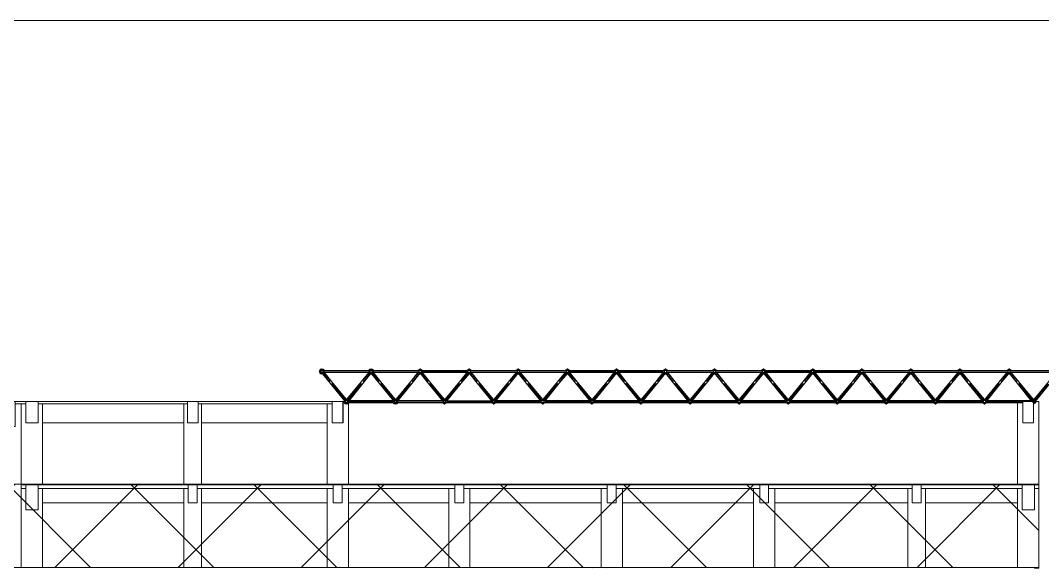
# Model space of a CAD drawing. Header units: metres. Extents: x -22 to 564, y 0 to 143.
# Drawn here: x 358.282 to 361.803, y 45.094 to 46.979 of the extents above; entities that cross this region are included whole.
import ezdxf

# ---------------------------------------------------------------- set-up
doc = ezdxf.new("R2010")
doc.units = ezdxf.units.M
doc.layers.add('XREF PIE 1.100$0$G-ANNO-TTLB', color=7, linetype='Continuous', lineweight=9)
doc.layers.add('XREF PIE 1.100$0$G-IMPT', color=7, linetype='Continuous', lineweight=9)

# ---------------------------------------------------------------- blocks, each defined once
blk = doc.blocks.new('*U35')
at = {"layer": 'XREF PIE 1.100$0$G-IMPT', "lineweight": 20}
h = blk.add_hatch(dxfattribs=at)
h.set_pattern_fill('FP_1', color=256, style=0, pattern_type=2)
h.set_pattern_definition([(45, (-0.4268, -0.31), (-0.00212132, 0.00212132), []), (135, (-0.4268, -0.31), (-0.00212132, -0.00212132), [])])
h.paths.add_polyline_path([(-0.017922, 0.021153), (-0.101413, 0.021153), (-0.101413, 0.024023), (-0.017922, 0.024023)])
at = {"layer": 'XREF PIE 1.100$0$G-ANNO-TTLB'}
for p, q in [((-0.017922, 0.024023), (-0.101413, 0.024023)), ((-0.101413, 0.024023), (-0.017922, 0.024023)), ((-0.017922, 0.021153), (-0.017922, 0.024023)), ((-0.017922, 0.021153), (-0.101413, 0.021153)), ((-0.101413, 0.021153), (-0.017922, 0.021153))]:
    blk.add_line(p, q, dxfattribs=at)
blk = doc.blocks.new('XREF PIE 1.100$0$ZUM-TB-XX-PP_PIE DE PLANO - CDL_EC_ALZADO_dwg-1452924-PLANTA BAJA GENERAL')
at = {"layer": 'XREF PIE 1.100$0$G-IMPT'}
for p, q in [((0.059592, 0.017609), (0.059586, 0.017609)), ((0.059677, 0.017768), (0.059671, 0.017768)), ((0.061247, 0.017708), (0.059707, 0.017708)), ((0.062953, 0.017708), (0.061397, 0.017708)), ((0.061403, 0.01765), (0.062932, 0.01765)), ((0.064643, 0.017708), (0.063073, 0.017708)), ((0.063094, 0.01765), (0.064621, 0.01765)), ((0.066334, 0.017708), (0.064763, 0.017708)), ((0.064784, 0.01765), (0.066313, 0.01765)), ((0.068024, 0.017708), (0.066454, 0.017708)), ((0.066475, 0.01765), (0.068004, 0.01765)), ((0.069715, 0.017708), (0.068145, 0.017708)), ((0.068166, 0.01765), (0.069694, 0.01765)), ((0.071406, 0.017708), (0.069835, 0.017708)), ((0.069856, 0.01765), (0.071377, 0.01765)), ((0.073096, 0.017708), (0.071526, 0.017708)), ((0.07155, 0.01765), (0.073075, 0.01765)), ((0.074787, 0.017708), (0.073216, 0.017708)), ((0.073237, 0.01765), (0.074766, 0.01765)), ((0.076477, 0.017708), (0.074907, 0.017708)), ((0.074928, 0.01765), (0.076457, 0.01765)), ((0.078168, 0.017708), (0.076598, 0.017708)), ((0.076618, 0.01765), (0.078147, 0.01765)), ((0.079864, 0.017708), (0.078288, 0.017708)), ((0.078309, 0.01765), (0.079838, 0.01765)), ((0.081549, 0.017708), (0.079979, 0.017708)), ((0.08, 0.01765), (0.081528, 0.01765)), ((0.08324, 0.017708), (0.081669, 0.017708)), ((0.08169, 0.01765), (0.083219, 0.01765)), ((0.08493, 0.017708), (0.08336, 0.017708)), ((0.083381, 0.01765), (0.084909, 0.01765)), ((0.062652, 0.017276), (0.062186, 0.016704)), ((0.066033, 0.017276), (0.065564, 0.016699)), ((0.074486, 0.017276), (0.074017, 0.016699)), ((0.076177, 0.017276), (0.075707, 0.016699)), ((0.079558, 0.017276), (0.079088, 0.016699)), ((0.080749, 0.016699), (0.08028, 0.017276)), ((0.084629, 0.017276), (0.08416, 0.016699)), ((0.062215, 0.016679), (0.062678, 0.017247)), ((0.060437, 0.016571), (0.060431, 0.016571)), ((0.060552, 0.016631), (0.062093, 0.016631)), ((0.062128, 0.016571), (0.062122, 0.016571)), ((0.062242, 0.016631), (0.063798, 0.016631)), ((0.062248, 0.016689), (0.063777, 0.016689)), ((0.063918, 0.016631), (0.065487, 0.016631)), ((0.065609, 0.016631), (0.067179, 0.016631)), ((0.065628, 0.016612), (0.06716, 0.016612)), ((0.06563, 0.016689), (0.067158, 0.016689)), ((0.067252, 0.016727), (0.067239, 0.016712)), ((0.067299, 0.016631), (0.06887, 0.016631)), ((0.06732, 0.016689), (0.068849, 0.016689)), ((0.06899, 0.016631), (0.07056, 0.016631)), ((0.069011, 0.016689), (0.07054, 0.016689)), ((0.070684, 0.016631), (0.072243, 0.016631)), ((0.070701, 0.016689), (0.07223, 0.016689)), ((0.072371, 0.016631), (0.073942, 0.016631)), ((0.072392, 0.016689), (0.073921, 0.016689)), ((0.074062, 0.016631), (0.075632, 0.016631)), ((0.074081, 0.016612), (0.075613, 0.016612)), ((0.074083, 0.016689), (0.075611, 0.016689)), ((0.075752, 0.016631), (0.077323, 0.016631)), ((0.075772, 0.016612), (0.077303, 0.016612)), ((0.075773, 0.016689), (0.077302, 0.016689)), ((0.077439, 0.016631), (0.079013, 0.016631)), ((0.077464, 0.016689), (0.078992, 0.016689)), ((0.079133, 0.016631), (0.080704, 0.016631)), ((0.079154, 0.016689), (0.080683, 0.016689)), ((0.080824, 0.016631), (0.082394, 0.016631)), ((0.080845, 0.016689), (0.082374, 0.016689)), ((0.082515, 0.016631), (0.083779, 0.016631)), ((0.082534, 0.016612), (0.083779, 0.016612)), ((0.082535, 0.016689), (0.084064, 0.016689)), ((0.050007, 0.015918), (0.054874, 0.015918)), ((0.055484, 0.015918), (0.059808, 0.015918)), ((0.050007, 0.01317), (0.054874, 0.01317)), ((0.055484, 0.01317), (0.059808, 0.01317)), ((0.06054, 0.01317), (0.063996, 0.01317)), ((0.064728, 0.01317), (0.069247, 0.01317)), ((0.069979, 0.01317), (0.074498, 0.01317)), ((0.075231, 0.01317), (0.07981, 0.01317)), ((0.080421, 0.01317), (0.083596, 0.01317))]:
    blk.add_line(p, q, dxfattribs=at)
at = {"layer": 'XREF PIE 1.100$0$G-IMPT', "flags": 128}
for points in [[(0.059632, 0.017722), (0.059632, 0.017735), (0.059592, 0.017735), (0.059609, 0.017768), (0.059592, 0.017768), (0.059632, 0.01778), (0.059592, 0.017768), (0.059632, 0.01778), (0.059655, 0.017768), (0.059632, 0.01778), (0.059632, 0.017768), (0.059632, 0.01778), (0.059609, 0.017768), (0.059632, 0.01778), (0.059592, 0.017768), (0.059632, 0.01778), (0.059586, 0.017768), (0.059592, 0.017768), (0.059586, 0.017768), (0.059552, 0.017735), (0.05954, 0.017689), (0.059552, 0.017689), (0.059563, 0.017643), (0.059592, 0.017643), (0.059609, 0.017609), (0.059632, 0.017609), (0.059632, 0.017597), (0.059632, 0.017609), (0.059652, 0.017603), (0.059632, 0.017597), (0.059652, 0.017603), (0.059632, 0.017597), (0.059649, 0.017606), (0.059632, 0.017597), (0.059652, 0.017603), (0.059632, 0.017597), (0.059632, 0.017597), (0.059592, 0.017609), (0.059632, 0.017597), (0.059592, 0.017609), (0.059592, 0.017609), (0.059586, 0.017609), (0.059586, 0.017609), (0.059552, 0.017643)], [(0.05954, 0.017689), (0.059552, 0.017643), (0.059563, 0.017643), (0.059592, 0.017609), (0.059609, 0.017609), (0.059632, 0.017597), (0.059609, 0.017609), (0.059632, 0.017597), (0.059609, 0.017609), (0.059632, 0.017597), (0.059609, 0.017609)], [(0.060404, 0.016679), (0.059908, 0.017288), (0.059649, 0.017606), (0.059632, 0.017597), (0.059646, 0.017609), (0.059632, 0.017609), (0.059632, 0.017643), (0.059592, 0.017643), (0.059586, 0.017689), (0.059552, 0.017689), (0.059563, 0.017735), (0.059552, 0.017735), (0.059586, 0.017768), (0.059592, 0.017768), (0.059563, 0.017735), (0.059592, 0.017735), (0.059586, 0.017689)], [(0.059649, 0.017606), (0.059632, 0.017597), (0.059652, 0.017603), (0.059632, 0.017597), (0.059652, 0.017603), (0.059632, 0.017597), (0.059592, 0.017609), (0.059632, 0.017597), (0.059592, 0.017609), (0.059586, 0.017609), (0.059552, 0.017643), (0.059586, 0.017609), (0.059592, 0.017609), (0.059632, 0.017597), (0.059592, 0.017609), (0.059632, 0.017597), (0.059632, 0.017597), (0.059632, 0.017609)], [(0.059632, 0.01778), (0.059677, 0.017768), (0.059671, 0.017768), (0.059632, 0.01778), (0.059671, 0.017768), (0.059677, 0.017768), (0.059632, 0.01778), (0.059671, 0.017768), (0.059677, 0.017768), (0.059632, 0.01778), (0.059655, 0.017768), (0.059671, 0.017768), (0.059671, 0.017768), (0.059632, 0.01778), (0.059671, 0.017768), (0.059677, 0.017768), (0.059632, 0.01778), (0.059655, 0.017768), (0.059632, 0.01778), (0.059632, 0.017768), (0.059632, 0.01778), (0.059609, 0.017768), (0.059632, 0.01778), (0.059592, 0.017768), (0.059632, 0.01778), (0.059586, 0.017768), (0.059592, 0.017768), (0.059586, 0.017768)], [(0.060961, 0.017276), (0.060504, 0.016697), (0.060477, 0.016697), (0.060477, 0.01673), (0.060456, 0.016731), (0.060477, 0.016742), (0.060477, 0.01673), (0.060491, 0.01673), (0.060477, 0.016742), (0.060497, 0.016736), (0.060477, 0.016742), (0.060494, 0.016733), (0.060477, 0.016742), (0.060477, 0.01673), (0.060477, 0.016742), (0.060456, 0.016731), (0.060477, 0.016742), (0.060464, 0.016738), (0.060477, 0.016742), (0.060464, 0.016739), (0.059968, 0.017337), (0.059704, 0.017661), (0.059711, 0.017689), (0.059677, 0.017689), (0.059671, 0.017735), (0.059632, 0.017735), (0.059632, 0.017768), (0.059609, 0.017768), (0.059632, 0.01778), (0.059632, 0.017768), (0.059609, 0.017768)], [(0.059655, 0.017768), (0.059632, 0.01778), (0.059632, 0.017768), (0.059655, 0.017768), (0.059671, 0.017735), (0.0597, 0.017735), (0.059711, 0.017689)], [(0.059632, 0.017655), (0.059632, 0.017643), (0.059659, 0.017643), (0.059883, 0.017349)], [(0.059711, 0.017735), (0.0597, 0.017735), (0.059677, 0.017768), (0.059713, 0.017727), (0.061241, 0.017727), (0.061276, 0.017768), (0.061283, 0.017768), (0.061276, 0.017768), (0.061322, 0.01778), (0.061283, 0.017768), (0.061322, 0.01778), (0.061299, 0.017768), (0.061322, 0.01778), (0.061322, 0.017768), (0.061322, 0.01778), (0.061345, 0.017768), (0.061322, 0.01778), (0.061368, 0.017768), (0.061362, 0.017768), (0.061322, 0.01778), (0.061362, 0.017768), (0.061368, 0.017768), (0.061322, 0.01778), (0.061345, 0.017768), (0.061322, 0.01778), (0.061322, 0.017768), (0.061322, 0.01778), (0.061299, 0.017768), (0.061322, 0.01778), (0.061283, 0.017768), (0.061322, 0.01778), (0.061276, 0.017768), (0.061283, 0.017768), (0.061276, 0.017768)], [(0.059913, 0.017374), (0.059883, 0.017349), (0.059908, 0.017288), (0.059963, 0.017252), (0.059993, 0.017276), (0.059968, 0.017337), (0.059913, 0.017374), (0.059679, 0.017661), (0.059677, 0.017689)], [(0.061243, 0.017689), (0.061249, 0.017661), (0.059707, 0.017669)], [(0.059713, 0.01765), (0.061241, 0.01765), (0.060986, 0.017337), (0.060493, 0.016731), (0.060477, 0.016742), (0.060497, 0.016736), (0.060477, 0.016742), (0.060494, 0.016733), (0.060477, 0.016742), (0.060477, 0.01673), (0.060477, 0.016742), (0.060456, 0.016731), (0.060477, 0.016742), (0.060464, 0.016738), (0.060477, 0.016742), (0.060464, 0.016739), (0.060497, 0.016737), (0.060477, 0.016742), (0.060497, 0.016736), (0.060477, 0.016742), (0.060494, 0.016733)], [(0.062093, 0.01667), (0.060552, 0.01667), (0.061046, 0.017288), (0.061306, 0.017608)], [(0.061071, 0.017349), (0.061041, 0.017374), (0.060986, 0.017337), (0.060961, 0.017276), (0.060991, 0.017252), (0.061046, 0.017288), (0.061071, 0.017349), (0.061304, 0.017635), (0.061322, 0.017655), (0.061322, 0.017643), (0.061349, 0.017643), (0.061574, 0.017349)], [(0.061041, 0.017374), (0.06128, 0.017663), (0.061276, 0.017689), (0.061243, 0.017689), (0.061254, 0.017735), (0.061243, 0.017735), (0.061276, 0.017768), (0.061283, 0.017768), (0.061254, 0.017735), (0.061283, 0.017735), (0.061276, 0.017689)], [(0.061322, 0.01778), (0.061368, 0.017768), (0.061322, 0.01778), (0.061283, 0.017768), (0.061322, 0.01778), (0.061283, 0.017768), (0.061299, 0.017768), (0.061283, 0.017735), (0.061322, 0.017735), (0.061322, 0.017722)], [(0.061299, 0.017768), (0.061322, 0.017768), (0.061322, 0.01778), (0.061299, 0.017768), (0.061322, 0.017768), (0.061322, 0.017735), (0.061362, 0.017735), (0.061368, 0.017689), (0.061402, 0.017689), (0.061395, 0.017661), (0.061658, 0.017337), (0.062152, 0.016731), (0.062168, 0.016742), (0.062148, 0.016736), (0.062168, 0.016742), (0.06215, 0.016733), (0.062168, 0.016742), (0.062168, 0.01673), (0.062168, 0.016742), (0.062185, 0.016733), (0.062168, 0.016742), (0.062187, 0.016736), (0.062168, 0.016742), (0.062188, 0.016737), (0.062168, 0.016742), (0.062187, 0.016736), (0.062168, 0.016742), (0.062185, 0.016733), (0.062168, 0.016742), (0.062168, 0.01673), (0.062181, 0.01673), (0.062168, 0.016742), (0.062187, 0.016736), (0.062168, 0.016742), (0.062185, 0.016733), (0.062168, 0.016742), (0.062168, 0.01673), (0.062168, 0.016742), (0.06215, 0.016733), (0.062168, 0.016742), (0.062148, 0.016736), (0.062168, 0.016742), (0.062147, 0.016737)], [(0.06134, 0.017606), (0.061322, 0.017597), (0.061342, 0.017603), (0.061322, 0.017597), (0.061343, 0.017603), (0.061322, 0.017597), (0.061302, 0.017603), (0.061322, 0.017597), (0.061305, 0.017606), (0.061322, 0.017609), (0.061322, 0.017597), (0.061322, 0.017609), (0.061322, 0.017597), (0.061322, 0.017609), (0.061305, 0.017606), (0.061322, 0.017597), (0.061305, 0.017606), (0.061322, 0.017597), (0.061302, 0.017603), (0.061322, 0.017609), (0.061322, 0.017597), (0.061322, 0.017609)], [(0.06219, 0.016571), (0.062168, 0.016559), (0.06219, 0.016571), (0.062168, 0.016559), (0.06219, 0.016571), (0.062168, 0.016559), (0.06219, 0.016571), (0.062168, 0.016571), (0.062168, 0.016605), (0.062128, 0.016605), (0.062122, 0.016651), (0.062088, 0.016651), (0.062095, 0.016679), (0.061599, 0.017288), (0.06134, 0.017606), (0.061322, 0.017597), (0.061342, 0.017603), (0.061322, 0.017597), (0.061343, 0.017603), (0.061322, 0.017597), (0.061307, 0.017602), (0.061322, 0.017597), (0.061305, 0.017606), (0.061322, 0.017597), (0.061308, 0.017609), (0.061322, 0.017597), (0.06134, 0.017606), (0.061322, 0.017609), (0.061342, 0.017603), (0.061322, 0.017597), (0.061343, 0.017603), (0.061322, 0.017597), (0.061322, 0.017643)], [(0.061345, 0.017768), (0.061322, 0.01778), (0.061322, 0.017768), (0.061345, 0.017768), (0.061362, 0.017735), (0.061391, 0.017735), (0.061402, 0.017689)], [(0.061368, 0.017768), (0.061362, 0.017768), (0.061402, 0.017735), (0.061391, 0.017735), (0.061362, 0.017768), (0.061368, 0.017768), (0.061322, 0.01778), (0.061362, 0.017768), (0.061368, 0.017768), (0.061322, 0.01778), (0.061345, 0.017768), (0.061362, 0.017768), (0.061402, 0.017735), (0.062934, 0.017727)], [(0.061604, 0.017374), (0.061574, 0.017349), (0.061599, 0.017288), (0.061653, 0.017252), (0.061683, 0.017276), (0.061658, 0.017337), (0.061604, 0.017374), (0.06137, 0.017661), (0.061368, 0.017689)], [(0.061397, 0.017669), (0.062949, 0.017669), (0.062677, 0.017337), (0.062183, 0.016731)], [(0.062247, 0.016651), (0.06224, 0.016679), (0.063795, 0.016668), (0.063289, 0.017288), (0.063013, 0.017628), (0.062736, 0.017288), (0.06224, 0.016679)], [(0.062761, 0.017349), (0.062731, 0.017374), (0.062677, 0.017337), (0.062652, 0.017276), (0.062682, 0.017252), (0.062736, 0.017288), (0.062761, 0.017349), (0.062998, 0.01764), (0.063028, 0.01764), (0.063264, 0.017349)], [(0.062731, 0.017374), (0.062973, 0.017668), (0.062973, 0.017735), (0.062934, 0.017735), (0.063013, 0.01778), (0.062973, 0.017735), (0.063052, 0.017735), (0.063052, 0.017668), (0.063294, 0.017374), (0.063349, 0.017337), (0.063374, 0.017276), (0.063344, 0.017252), (0.063289, 0.017288), (0.063264, 0.017349), (0.063294, 0.017374)], [(0.063092, 0.017735), (0.063052, 0.017735), (0.063013, 0.01778), (0.063092, 0.017727), (0.064621, 0.017727)], [(0.063871, 0.016727), (0.063858, 0.016712), (0.063842, 0.016731), (0.063349, 0.017337), (0.063076, 0.017672), (0.06464, 0.017672), (0.064367, 0.017337), (0.063875, 0.016733), (0.063858, 0.016742), (0.063868, 0.016731), (0.063848, 0.016731), (0.063841, 0.016733)], [(0.063928, 0.01667), (0.065487, 0.016665), (0.06498, 0.017288), (0.064713, 0.017616), (0.064427, 0.017288), (0.063928, 0.016676), (0.065468, 0.016689)], [(0.064452, 0.017349), (0.064422, 0.017374), (0.064367, 0.017337), (0.064342, 0.017276), (0.064372, 0.017252), (0.064427, 0.017288), (0.064452, 0.017349), (0.064689, 0.01764), (0.064717, 0.017643), (0.064955, 0.017349)], [(0.064985, 0.017374), (0.064955, 0.017349), (0.06498, 0.017288), (0.065035, 0.017252), (0.065064, 0.017276), (0.065039, 0.017337), (0.064985, 0.017374), (0.064748, 0.017664), (0.064743, 0.017735), (0.064664, 0.017735), (0.064703, 0.01778), (0.064624, 0.017735), (0.064664, 0.017735), (0.064664, 0.017668), (0.064422, 0.017374)], [(0.064783, 0.017735), (0.064743, 0.017735), (0.064703, 0.01778), (0.064783, 0.017727), (0.066315, 0.017727)], [(0.065612, 0.016668), (0.066118, 0.017288), (0.066394, 0.017628), (0.06667, 0.017288), (0.067176, 0.016668), (0.065615, 0.016668)], [(0.066142, 0.017349), (0.066113, 0.017374), (0.066058, 0.017337), (0.066033, 0.017276), (0.066063, 0.017252), (0.066118, 0.017288), (0.066142, 0.017349), (0.066379, 0.01764), (0.066409, 0.01764), (0.066646, 0.017349)], [(0.066113, 0.017374), (0.066354, 0.017668), (0.066354, 0.017735), (0.066315, 0.017735), (0.066394, 0.01778), (0.066354, 0.017735), (0.066434, 0.017735), (0.066434, 0.017668), (0.066675, 0.017374), (0.06673, 0.017337), (0.066755, 0.017276), (0.066725, 0.017252), (0.06667, 0.017288), (0.066646, 0.017349), (0.066675, 0.017374)], [(0.066473, 0.017735), (0.066434, 0.017735), (0.066394, 0.01778), (0.066473, 0.017727), (0.068005, 0.017727)], [(0.067222, 0.016733), (0.06723, 0.016731), (0.067249, 0.016731), (0.067239, 0.016742), (0.067256, 0.016733), (0.067748, 0.017337), (0.068018, 0.017669), (0.066458, 0.017669), (0.06673, 0.017337), (0.067223, 0.016731), (0.067239, 0.016712)], [(0.068863, 0.01667), (0.067306, 0.01667), (0.067808, 0.017288), (0.068094, 0.017616), (0.068361, 0.017288), (0.068866, 0.016668)], [(0.067833, 0.017349), (0.067803, 0.017374), (0.067748, 0.017337), (0.067724, 0.017276), (0.067753, 0.017252), (0.067808, 0.017288), (0.067833, 0.017349), (0.06807, 0.01764), (0.068098, 0.017643), (0.068336, 0.017349)], [(0.067803, 0.017374), (0.068045, 0.017668), (0.068045, 0.017735), (0.068005, 0.017735), (0.068085, 0.01778), (0.068045, 0.017735), (0.068124, 0.017735), (0.068124, 0.017668), (0.068366, 0.017374), (0.068421, 0.017337), (0.068445, 0.017276), (0.068416, 0.017252), (0.068361, 0.017288), (0.068336, 0.017349), (0.068366, 0.017374)], [(0.068086, 0.017598), (0.068102, 0.017607), (0.068085, 0.017597), (0.068072, 0.017612), (0.068085, 0.017597)], [(0.068164, 0.017735), (0.068086, 0.01778), (0.068124, 0.017735), (0.068164, 0.017735), (0.069696, 0.017727)], [(0.068997, 0.01667), (0.070557, 0.01667), (0.070052, 0.017288), (0.069775, 0.017628), (0.069499, 0.017288), (0.068993, 0.016668)], [(0.069524, 0.017349), (0.069494, 0.017374), (0.069439, 0.017337), (0.069414, 0.017276), (0.069444, 0.017252), (0.069499, 0.017288), (0.069524, 0.017349), (0.06976, 0.01764), (0.069789, 0.017643), (0.070027, 0.017349)], [(0.070057, 0.017374), (0.070027, 0.017349), (0.070052, 0.017288), (0.070106, 0.017252), (0.070136, 0.017276), (0.070111, 0.017337), (0.070057, 0.017374), (0.069818, 0.017667), (0.069815, 0.017735), (0.069735, 0.017735), (0.069775, 0.01778), (0.069696, 0.017735), (0.069735, 0.017735), (0.069735, 0.017668), (0.069494, 0.017374)], [(0.071386, 0.017727), (0.069854, 0.017735), (0.069775, 0.01778), (0.069815, 0.017735), (0.069854, 0.017735)], [(0.071214, 0.017349), (0.071184, 0.017374), (0.07113, 0.017337), (0.071105, 0.017276), (0.071135, 0.017252), (0.071189, 0.017288), (0.071214, 0.017349), (0.071451, 0.01764), (0.071479, 0.017643), (0.071717, 0.017349)], [(0.071184, 0.017374), (0.071426, 0.017668), (0.071426, 0.017735), (0.071386, 0.017735), (0.071466, 0.01778), (0.071426, 0.017735), (0.071505, 0.017735), (0.071505, 0.017668)], [(0.073077, 0.017727), (0.071545, 0.017735), (0.071466, 0.01778), (0.071505, 0.017735), (0.071545, 0.017735)], [(0.071747, 0.017374), (0.071717, 0.017349), (0.071742, 0.017288), (0.071797, 0.017252), (0.071827, 0.017276), (0.071802, 0.017337), (0.071747, 0.017374), (0.07151, 0.017664)], [(0.073938, 0.016668), (0.073433, 0.017288), (0.073156, 0.017628), (0.07288, 0.017288), (0.072375, 0.016668), (0.073935, 0.016668)], [(0.072905, 0.017349), (0.072875, 0.017374), (0.07282, 0.017337), (0.072795, 0.017276), (0.072825, 0.017252), (0.07288, 0.017288), (0.072905, 0.017349), (0.073141, 0.01764), (0.07317, 0.017643), (0.073408, 0.017349)], [(0.072875, 0.017374), (0.073117, 0.017668), (0.073117, 0.017735), (0.073077, 0.017735), (0.073156, 0.01778), (0.073117, 0.017735), (0.073196, 0.017735), (0.073196, 0.017668)], [(0.073236, 0.017735), (0.073196, 0.017735), (0.073156, 0.01778), (0.073236, 0.017727), (0.074768, 0.017727)], [(0.073438, 0.017374), (0.073408, 0.017349), (0.073433, 0.017288), (0.073487, 0.017252), (0.073517, 0.017276), (0.073492, 0.017337), (0.073438, 0.017374), (0.073201, 0.017664)], [(0.074857, 0.017616), (0.075123, 0.017288), (0.075629, 0.016668), (0.074068, 0.016668), (0.07457, 0.017288), (0.074841, 0.017621)], [(0.074595, 0.017349), (0.074566, 0.017374), (0.074511, 0.017337), (0.074486, 0.017276), (0.074516, 0.017252), (0.07457, 0.017288), (0.074595, 0.017349), (0.074832, 0.01764), (0.074861, 0.017643), (0.075098, 0.017349)], [(0.075128, 0.017374), (0.075098, 0.017349), (0.075123, 0.017288), (0.075178, 0.017252), (0.075208, 0.017276), (0.075183, 0.017337), (0.075128, 0.017374), (0.074892, 0.017664), (0.074887, 0.017735), (0.074807, 0.017735), (0.074847, 0.01778), (0.074768, 0.017735), (0.074807, 0.017735), (0.074807, 0.017668), (0.074566, 0.017374)], [(0.074847, 0.017597), (0.074864, 0.017607), (0.074847, 0.017597), (0.07483, 0.017607)], [(0.074926, 0.017735), (0.074847, 0.01778), (0.074887, 0.017735), (0.074926, 0.017735), (0.076458, 0.017727)], [(0.075756, 0.016668), (0.076261, 0.017288), (0.076537, 0.017628), (0.076814, 0.017288), (0.077319, 0.016668), (0.075759, 0.016668)], [(0.076286, 0.017349), (0.076256, 0.017374), (0.076201, 0.017337), (0.076177, 0.017276), (0.076206, 0.017252), (0.076261, 0.017288), (0.076286, 0.017349), (0.076523, 0.01764), (0.076551, 0.017643), (0.076789, 0.017349)], [(0.076256, 0.017374), (0.076498, 0.017668), (0.076498, 0.017735), (0.076458, 0.017735), (0.076537, 0.01778), (0.076498, 0.017735), (0.076577, 0.017735), (0.076577, 0.017668), (0.076819, 0.017374), (0.076874, 0.017337), (0.076898, 0.017276), (0.076869, 0.017252), (0.076814, 0.017288), (0.076789, 0.017349), (0.076819, 0.017374)], [(0.076617, 0.017735), (0.076577, 0.017735), (0.076537, 0.01778), (0.076617, 0.017727), (0.078149, 0.017727)], [(0.077449, 0.01667), (0.07901, 0.01667), (0.078504, 0.017288), (0.078228, 0.017628), (0.077952, 0.017288), (0.077439, 0.016659)], [(0.077977, 0.017349), (0.077947, 0.017374), (0.077892, 0.017337), (0.077867, 0.017276), (0.077897, 0.017252), (0.077952, 0.017288), (0.077977, 0.017349), (0.078213, 0.01764), (0.078242, 0.017643), (0.07848, 0.017349)], [(0.077947, 0.017374), (0.078188, 0.017668), (0.078188, 0.017735), (0.078149, 0.017735), (0.078228, 0.01778), (0.078188, 0.017735), (0.078268, 0.017735), (0.078268, 0.017668)], [(0.079839, 0.017727), (0.078307, 0.017735), (0.078228, 0.01778), (0.078268, 0.017735), (0.078307, 0.017735)], [(0.078509, 0.017374), (0.07848, 0.017349), (0.078504, 0.017288), (0.078559, 0.017252), (0.078589, 0.017276), (0.078564, 0.017337), (0.078509, 0.017374), (0.078273, 0.017664)], [(0.079137, 0.016668), (0.079642, 0.017288), (0.079919, 0.017628), (0.080195, 0.017288), (0.080697, 0.01667), (0.07914, 0.01667)], [(0.079667, 0.017349), (0.079637, 0.017374), (0.079583, 0.017337), (0.079558, 0.017276), (0.079588, 0.017252), (0.079642, 0.017288), (0.079667, 0.017349), (0.079904, 0.01764), (0.079934, 0.01764), (0.08017, 0.017349)], [(0.079637, 0.017374), (0.079879, 0.017668), (0.079879, 0.017735), (0.079839, 0.017735), (0.079919, 0.01778), (0.079879, 0.017735), (0.079958, 0.017735), (0.079958, 0.017668), (0.0802, 0.017374), (0.080255, 0.017337), (0.08028, 0.017276), (0.08025, 0.017252), (0.080195, 0.017288), (0.08017, 0.017349), (0.0802, 0.017374)], [(0.079998, 0.017735), (0.079958, 0.017735), (0.079919, 0.01778), (0.079998, 0.017727), (0.08153, 0.017727)], [(0.080748, 0.016731), (0.080255, 0.017337), (0.079985, 0.017669), (0.081543, 0.017669), (0.081273, 0.017337), (0.08078, 0.016731), (0.080764, 0.016712), (0.080747, 0.016733), (0.080754, 0.016731), (0.080774, 0.016731), (0.080764, 0.016742), (0.080781, 0.016733)], [(0.081609, 0.017628), (0.081886, 0.017288), (0.082391, 0.016668), (0.080831, 0.016668), (0.081333, 0.017288), (0.081596, 0.017612)], [(0.081358, 0.017349), (0.081328, 0.017374), (0.081273, 0.017337), (0.081248, 0.017276), (0.081278, 0.017252), (0.081333, 0.017288), (0.081358, 0.017349), (0.081596, 0.017643), (0.081624, 0.01764), (0.081861, 0.017349)], [(0.081328, 0.017374), (0.08157, 0.017668), (0.08157, 0.017735), (0.08153, 0.017735), (0.081609, 0.01778), (0.08157, 0.017735), (0.081649, 0.017735), (0.081649, 0.017668), (0.081891, 0.017374), (0.081945, 0.017337), (0.08197, 0.017276), (0.08194, 0.017252), (0.081886, 0.017288), (0.081861, 0.017349), (0.081891, 0.017374)], [(0.081689, 0.017735), (0.081649, 0.017735), (0.081609, 0.01778), (0.081689, 0.017727), (0.08322, 0.017727)], [(0.082518, 0.016668), (0.083023, 0.017288), (0.0833, 0.017628), (0.083576, 0.017288), (0.084078, 0.01667), (0.082521, 0.01667)], [(0.083048, 0.017349), (0.083018, 0.017374), (0.082964, 0.017337), (0.082939, 0.017276), (0.082969, 0.017252), (0.083023, 0.017288), (0.083048, 0.017349), (0.083285, 0.01764), (0.083314, 0.017643), (0.083551, 0.017349)], [(0.083018, 0.017374), (0.08326, 0.017668), (0.08326, 0.017735), (0.08322, 0.017735), (0.0833, 0.01778), (0.08326, 0.017735), (0.083339, 0.017735), (0.083339, 0.017668)], [(0.084911, 0.017727), (0.083379, 0.017735), (0.0833, 0.01778), (0.083339, 0.017735), (0.083379, 0.017735)], [(0.083581, 0.017374), (0.083551, 0.017349), (0.083576, 0.017288), (0.083631, 0.017252), (0.083661, 0.017276), (0.083636, 0.017337), (0.083581, 0.017374), (0.083345, 0.017664)], [(0.084985, 0.017621), (0.084714, 0.017289), (0.084206, 0.016665)], [(0.06045, 0.016697), (0.060477, 0.016697), (0.060477, 0.016684), (0.059993, 0.017276)], [(0.061683, 0.017276), (0.06214, 0.016697), (0.062168, 0.016697), (0.062168, 0.016684)], [(0.063374, 0.017276), (0.06384, 0.016697), (0.063877, 0.016697), (0.064342, 0.017276)], [(0.065568, 0.016684), (0.065587, 0.016651), (0.065568, 0.016617), (0.065529, 0.016617), (0.06551, 0.016651), (0.065529, 0.016684), (0.065567, 0.016697), (0.065534, 0.016699), (0.065064, 0.017276)], [(0.066755, 0.017276), (0.06722, 0.016684), (0.067201, 0.016651), (0.06722, 0.016617), (0.067259, 0.016617), (0.067278, 0.016651), (0.067259, 0.016684), (0.067219, 0.016697), (0.067258, 0.016697), (0.067724, 0.017276)], [(0.069414, 0.017276), (0.068942, 0.016697), (0.068911, 0.016684), (0.068891, 0.016651), (0.068911, 0.016617), (0.068949, 0.016617), (0.068968, 0.016651), (0.068952, 0.016697), (0.068915, 0.016699), (0.068445, 0.017276)], [(0.071105, 0.017276), (0.070639, 0.016697), (0.070606, 0.016699), (0.070136, 0.017276)], [(0.072795, 0.017276), (0.07233, 0.016697), (0.072296, 0.016699), (0.071827, 0.017276)], [(0.074021, 0.016684), (0.073982, 0.016684), (0.073963, 0.016651), (0.073982, 0.016617), (0.074021, 0.016617), (0.07404, 0.016651), (0.074021, 0.016684), (0.073975, 0.016697), (0.073517, 0.017276)], [(0.075711, 0.016684), (0.075731, 0.016651), (0.075711, 0.016617), (0.075673, 0.016617), (0.075654, 0.016651), (0.075673, 0.016684), (0.075707, 0.016697), (0.075677, 0.016699), (0.075208, 0.017276)], [(0.077867, 0.017276), (0.077401, 0.016697), (0.077368, 0.016699), (0.076898, 0.017276)], [(0.078589, 0.017276), (0.079055, 0.016697), (0.079092, 0.016697), (0.079054, 0.016684), (0.079035, 0.016651), (0.079054, 0.016617), (0.079093, 0.016617), (0.079112, 0.016651), (0.079093, 0.016684)], [(0.080745, 0.016684), (0.080725, 0.016651), (0.080745, 0.016617), (0.080783, 0.016617), (0.080802, 0.016651), (0.080783, 0.016684), (0.080745, 0.016697), (0.080779, 0.016699), (0.081248, 0.017276)], [(0.082939, 0.017276), (0.082462, 0.016691), (0.082435, 0.016684), (0.082416, 0.016651), (0.082435, 0.016617), (0.082474, 0.016617), (0.082493, 0.016651), (0.082462, 0.016697), (0.08244, 0.016699), (0.08197, 0.017276)], [(0.084164, 0.016684), (0.084184, 0.016651), (0.084164, 0.016617), (0.084126, 0.016617), (0.084107, 0.016651), (0.084126, 0.016684), (0.084164, 0.016697), (0.08413, 0.016699), (0.083661, 0.017276)], [(0.059966, 0.017247), (0.060436, 0.016684), (0.060431, 0.016651)], [(0.060523, 0.016651), (0.060517, 0.016605), (0.060546, 0.016605), (0.060523, 0.016571), (0.060477, 0.016559), (0.060517, 0.016571), (0.060523, 0.016571), (0.060517, 0.016571), (0.060556, 0.016605), (0.060546, 0.016605), (0.060556, 0.016651), (0.060523, 0.016651), (0.060524, 0.016679), (0.060987, 0.017247)], [(0.061657, 0.017247), (0.062126, 0.016684), (0.062122, 0.016651)], [(0.063348, 0.017247), (0.063818, 0.016679), (0.063818, 0.016605), (0.063898, 0.016605), (0.063858, 0.016559), (0.063779, 0.016605), (0.063818, 0.016605), (0.063858, 0.016559), (0.063937, 0.016605), (0.063898, 0.016605), (0.063898, 0.016679), (0.064369, 0.017247)], [(0.065038, 0.017247), (0.065504, 0.016675), (0.065509, 0.016605), (0.065588, 0.016605), (0.065549, 0.016559), (0.065628, 0.016605), (0.065588, 0.016605), (0.065593, 0.016675), (0.066059, 0.017247)], [(0.066729, 0.017247), (0.0672, 0.016679), (0.0672, 0.016605), (0.067279, 0.016605), (0.067239, 0.016559), (0.067319, 0.016605), (0.067279, 0.016605), (0.067279, 0.016679), (0.06775, 0.017247)], [(0.068419, 0.017247), (0.068885, 0.016675), (0.06889, 0.016605), (0.06897, 0.016605), (0.06893, 0.016559), (0.069009, 0.016605), (0.06897, 0.016605), (0.068975, 0.016675), (0.06944, 0.017247)], [(0.07011, 0.017247), (0.070576, 0.016675), (0.070581, 0.016605), (0.07066, 0.016605), (0.07062, 0.016559), (0.0707, 0.016605), (0.07066, 0.016605), (0.070665, 0.016675), (0.071131, 0.017247)], [(0.071801, 0.017247), (0.072266, 0.016675), (0.072271, 0.016605), (0.072351, 0.016605), (0.072311, 0.016559), (0.07239, 0.016605), (0.072351, 0.016605), (0.072356, 0.016675), (0.072822, 0.017247)], [(0.073491, 0.017247), (0.073962, 0.016679), (0.073962, 0.016605), (0.074041, 0.016605), (0.074002, 0.016559), (0.074081, 0.016605), (0.074041, 0.016605), (0.074046, 0.016675), (0.074512, 0.017247)], [(0.075182, 0.017247), (0.075647, 0.016675), (0.075653, 0.016605), (0.075732, 0.016605), (0.075692, 0.016559), (0.075653, 0.016605), (0.075613, 0.016605), (0.075692, 0.016559), (0.075772, 0.016605), (0.075732, 0.016605), (0.075737, 0.016675), (0.076203, 0.017247)], [(0.078994, 0.016605), (0.079073, 0.016559), (0.079034, 0.016605), (0.078998, 0.016612), (0.077462, 0.016612), (0.077383, 0.016559), (0.077303, 0.016605), (0.077343, 0.016605), (0.077383, 0.016559), (0.077422, 0.016605), (0.077343, 0.016605), (0.077338, 0.016675), (0.076872, 0.017247)], [(0.077893, 0.017247), (0.077422, 0.016679), (0.077422, 0.016605), (0.077462, 0.016605)], [(0.078563, 0.017247), (0.079034, 0.016679), (0.079034, 0.016605), (0.079113, 0.016605), (0.079073, 0.016559), (0.079153, 0.016605), (0.079113, 0.016605), (0.079113, 0.016679), (0.079584, 0.017247)], [(0.080253, 0.017247), (0.080724, 0.016679), (0.080724, 0.016605), (0.080804, 0.016605), (0.080764, 0.016559), (0.080843, 0.016612), (0.082375, 0.016612), (0.082415, 0.016605), (0.082455, 0.016559), (0.082375, 0.016605)], [(0.080843, 0.016605), (0.080804, 0.016605), (0.080809, 0.016675), (0.081274, 0.017247)], [(0.081943, 0.017249), (0.08241, 0.016675), (0.082415, 0.016605), (0.082494, 0.016605), (0.082455, 0.016559), (0.082534, 0.016605), (0.082494, 0.016605), (0.082499, 0.016675), (0.082965, 0.017247)], [(0.083635, 0.017247), (0.0841, 0.016675), (0.084105, 0.016651)], [(0.084656, 0.017247), (0.084185, 0.016679), (0.084185, 0.016605), (0.084224, 0.016605)], [(0.060354, 0.015918), (0.060357, 0.015918), (0.060357, 0.016651), (0.060354, 0.016651), (0.060354, 0.015918), (0.059988, 0.015918), (0.059988, 0.016651), (0.060354, 0.016651), (0.06038, 0.016651), (0.060354, 0.016651)], [(0.081659, 0.013793), (0.081287, 0.013793), (0.081006, 0.013793), (0.079304, 0.013793), (0.075241, 0.013793), (0.075134, 0.013793), (0.074487, 0.013793), (0.073981, 0.013793), (0.06999, 0.013793), (0.069883, 0.013793), (0.069236, 0.013793), (0.065245, 0.013793), (0.063325, 0.013793), (0.063117, 0.013793), (0.062666, 0.013793), (0.060537, 0.013793), (0.060255, 0.013793), (0.060537, 0.013805), (0.062666, 0.013793), (0.063117, 0.013793), (0.063325, 0.013793), (0.065245, 0.013793), (0.069236, 0.013793), (0.069883, 0.013793), (0.06999, 0.013793), (0.073981, 0.013793), (0.074487, 0.013793), (0.075134, 0.013793), (0.075241, 0.013793), (0.079304, 0.013793), (0.081006, 0.013793), (0.081287, 0.013793), (0.081659, 0.013793), (0.083596, 0.013805), (0.083596, 0.016612), (0.083596, 0.013793), (0.084053, 0.013793), (0.084328, 0.013793), (0.084328, 0.013781), (0.084328, 0.013789), (0.084053, 0.013781), (0.083596, 0.013781), (0.081659, 0.013781), (0.083596, 0.013793), (0.084053, 0.013793), (0.084328, 0.013801), (0.084328, 0.013793), (0.084328, 0.013805), (0.084053, 0.013805), (0.083596, 0.013805), (0.081659, 0.013805), (0.081287, 0.013805), (0.081006, 0.013805), (0.079304, 0.013805), (0.075241, 0.013805), (0.075134, 0.013805), (0.074487, 0.013805), (0.073981, 0.013805), (0.06999, 0.013805), (0.069883, 0.013805), (0.069236, 0.013805), (0.065245, 0.013805), (0.063325, 0.013805), (0.063117, 0.013805), (0.062666, 0.013793), (0.060537, 0.013793), (0.060255, 0.013781), (0.060537, 0.013781), (0.062666, 0.013781), (0.063117, 0.013781), (0.063325, 0.013781), (0.065245, 0.013781), (0.069236, 0.013781)], [(0.060477, 0.016617), (0.060477, 0.016605), (0.060517, 0.016605), (0.0605, 0.016571), (0.060517, 0.016571), (0.060477, 0.016571), (0.060477, 0.016559), (0.060477, 0.016571), (0.060454, 0.016571), (0.060437, 0.016605), (0.060408, 0.016605), (0.060398, 0.016651), (0.060385, 0.016651), (0.060404, 0.016679), (0.060398, 0.016651), (0.060431, 0.016651), (0.060437, 0.016605), (0.060477, 0.016605), (0.060477, 0.016571), (0.0605, 0.016571), (0.060477, 0.016559), (0.0605, 0.016571)], [(0.060385, 0.016651), (0.060398, 0.016605), (0.060408, 0.016605), (0.060437, 0.016571), (0.060454, 0.016571), (0.060477, 0.016559), (0.060454, 0.016571)], [(0.060398, 0.016605), (0.060431, 0.016571), (0.060437, 0.016571), (0.060477, 0.016559), (0.060437, 0.016571), (0.060477, 0.016559)], [(0.060464, 0.016739), (0.060477, 0.016742), (0.060456, 0.016731), (0.060477, 0.016742), (0.060464, 0.016738)], [(0.060556, 0.016605), (0.06054, 0.016589), (0.060558, 0.016612), (0.062086, 0.016612)], [(0.060556, 0.016651), (0.060558, 0.016689), (0.062087, 0.016689)], [(0.062168, 0.016742), (0.062148, 0.016736), (0.062168, 0.016742), (0.06215, 0.016733), (0.062168, 0.01673), (0.062168, 0.016742), (0.06215, 0.016733), (0.062168, 0.01673), (0.062168, 0.016697), (0.062196, 0.016697), (0.062213, 0.016651), (0.062247, 0.016651), (0.062236, 0.016605), (0.062247, 0.016605), (0.062207, 0.016571), (0.062213, 0.016571), (0.062207, 0.016571), (0.062213, 0.016571), (0.062207, 0.016571), (0.062213, 0.016571), (0.062207, 0.016571), (0.062168, 0.016559), (0.062213, 0.016571), (0.062168, 0.016559), (0.062128, 0.016571), (0.062168, 0.016559), (0.062128, 0.016571), (0.062122, 0.016571), (0.062088, 0.016605), (0.062099, 0.016605), (0.062128, 0.016571), (0.062145, 0.016571), (0.062168, 0.016559), (0.062145, 0.016571), (0.062168, 0.016559), (0.062145, 0.016571), (0.062168, 0.016559), (0.062145, 0.016571)], [(0.062088, 0.016651), (0.062099, 0.016605), (0.062128, 0.016605), (0.062145, 0.016571), (0.062168, 0.016571), (0.062168, 0.016559), (0.062168, 0.016571), (0.062168, 0.016559), (0.062168, 0.016571), (0.062168, 0.016559), (0.062168, 0.016571)], [(0.062207, 0.016571), (0.062168, 0.016559), (0.062213, 0.016571), (0.062168, 0.016559), (0.062128, 0.016571), (0.062168, 0.016559), (0.062128, 0.016571), (0.062128, 0.016571), (0.062122, 0.016571), (0.062122, 0.016571), (0.062128, 0.016571), (0.062168, 0.016559), (0.062128, 0.016571), (0.062168, 0.016559), (0.062207, 0.016571), (0.06219, 0.016571), (0.062207, 0.016605), (0.062168, 0.016605), (0.062168, 0.016617)], [(0.062213, 0.016651), (0.062207, 0.016605), (0.062236, 0.016605), (0.062213, 0.016571), (0.062168, 0.016559), (0.062207, 0.016571), (0.062249, 0.016612), (0.063779, 0.016612)], [(0.063937, 0.016612), (0.065469, 0.016612), (0.065509, 0.016605), (0.065549, 0.016559), (0.065469, 0.016605)], [(0.065566, 0.016733), (0.065549, 0.016742), (0.065558, 0.016731), (0.065539, 0.016731), (0.065532, 0.016733)], [(0.067239, 0.016559), (0.06716, 0.016605), (0.0672, 0.016605), (0.067239, 0.016559)], [(0.067319, 0.016612), (0.068851, 0.016612), (0.06889, 0.016605), (0.06893, 0.016559), (0.068851, 0.016605)], [(0.068947, 0.016733), (0.06893, 0.016742), (0.06894, 0.016731), (0.06892, 0.016731), (0.068913, 0.016733)], [(0.069009, 0.016612), (0.070541, 0.016612), (0.070581, 0.016605), (0.07062, 0.016559), (0.070541, 0.016605)], [(0.070637, 0.016733), (0.07062, 0.016742), (0.07063, 0.016731), (0.070611, 0.016731), (0.070603, 0.016733)], [(0.0707, 0.016612), (0.072232, 0.016612), (0.072271, 0.016605), (0.072311, 0.016559), (0.072232, 0.016605)], [(0.072328, 0.016733), (0.072311, 0.016742), (0.072321, 0.016731), (0.072301, 0.016731), (0.072294, 0.016733)], [(0.07239, 0.016612), (0.073922, 0.016612), (0.073962, 0.016605), (0.074002, 0.016559), (0.073922, 0.016605)], [(0.074019, 0.016733), (0.074002, 0.016742), (0.074011, 0.016731), (0.073992, 0.016731), (0.073985, 0.016733)], [(0.075675, 0.016733), (0.075692, 0.016742), (0.075683, 0.016731)], [(0.075707, 0.016734), (0.075692, 0.016742), (0.075707, 0.016725)], [(0.0774, 0.016733), (0.077383, 0.016742), (0.077392, 0.016731), (0.077373, 0.016731), (0.077366, 0.016733)], [(0.07909, 0.016733), (0.079073, 0.016742), (0.079083, 0.016731), (0.079064, 0.016731), (0.079056, 0.016733)], [(0.079153, 0.016612), (0.080685, 0.016612), (0.080724, 0.016605), (0.080764, 0.016559), (0.080685, 0.016605)], [(0.082472, 0.016733), (0.082455, 0.016742), (0.082464, 0.016731), (0.082445, 0.016731), (0.082438, 0.016733)], [(0.084162, 0.016733), (0.084145, 0.016742), (0.084155, 0.016731), (0.084135, 0.016731), (0.084128, 0.016733)], [(0.084145, 0.016605), (0.084185, 0.016605), (0.084145, 0.016559), (0.084224, 0.016605), (0.084224, 0.016687)], [(0.049732, 0.013781), (0.049274, 0.013793), (0.049732, 0.013793), (0.049274, 0.013805), (0.049732, 0.013805), (0.050007, 0.013805), (0.052975, 0.013793), (0.054874, 0.013793), (0.055251, 0.013793), (0.055484, 0.013793), (0.058116, 0.013793), (0.059804, 0.013793), (0.060255, 0.013781), (0.059804, 0.013781), (0.058116, 0.013781), (0.055484, 0.013781), (0.055251, 0.013781)], [(0.055251, 0.013781), (0.054874, 0.013781), (0.052975, 0.013781), (0.050007, 0.013781), (0.049732, 0.013781), (0.049274, 0.013781), (0.049274, 0.013793), (0.049274, 0.013781), (0.049274, 0.013786), (0.049274, 0.013793), (0.049732, 0.013793), (0.050007, 0.013793), (0.052975, 0.013793), (0.054874, 0.013793), (0.055251, 0.013793), (0.055484, 0.013793), (0.058116, 0.013793), (0.059804, 0.013793), (0.060255, 0.013793), (0.060537, 0.013793), (0.062666, 0.013793), (0.063117, 0.013793), (0.063325, 0.013793), (0.065245, 0.013793), (0.069236, 0.013793), (0.069883, 0.013793), (0.06999, 0.013793), (0.073981, 0.013793), (0.074487, 0.013793), (0.075134, 0.013793), (0.075241, 0.013793), (0.079304, 0.013793), (0.081006, 0.013793), (0.081287, 0.013793), (0.081659, 0.013793), (0.083596, 0.013793), (0.084053, 0.013793), (0.084328, 0.013793), (0.084328, 0.013789), (0.084328, 0.013781), (0.084053, 0.013781), (0.083596, 0.013781), (0.081659, 0.013781), (0.081287, 0.013781), (0.081006, 0.013781), (0.079304, 0.013781), (0.075241, 0.013781), (0.075134, 0.013781), (0.074487, 0.013781), (0.073981, 0.013781), (0.06999, 0.013781), (0.069883, 0.013781), (0.069236, 0.013781), (0.065245, 0.013781), (0.063325, 0.013781), (0.063117, 0.013781), (0.062666, 0.013781), (0.060537, 0.013781), (0.060255, 0.013781), (0.059804, 0.013781), (0.058116, 0.013781), (0.055484, 0.013781), (0.055251, 0.013781), (0.054874, 0.013781), (0.052975, 0.013781), (0.050007, 0.013781), (0.049732, 0.013781)], [(0.049427, 0.013781), (0.049274, 0.013781), (0.049274, 0.013659), (0.049427, 0.013659), (0.049427, 0.013781)], [(0.069236, 0.013781), (0.069883, 0.013781), (0.06999, 0.013781), (0.073981, 0.013781), (0.074487, 0.013781), (0.075134, 0.013781), (0.075241, 0.013781), (0.079304, 0.013781), (0.081006, 0.013781), (0.081287, 0.013781), (0.081659, 0.013781)], [(0.083748, 0.013659), (0.083748, 0.013781), (0.080268, 0.013781), (0.080268, 0.013659), (0.083748, 0.013659), (0.080268, 0.013659), (0.080268, 0.013653), (0.083748, 0.013653)], [(0.084328, 0.013659), (0.084328, 0.013781), (0.084176, 0.013781), (0.084176, 0.013659), (0.084328, 0.013659), (0.084176, 0.013659), (0.084176, 0.013653), (0.084328, 0.013653), (0.084328, 0.013659)], [(0.060324, 0.013659), (0.060324, 0.013653), (0.064209, 0.013653), (0.064209, 0.013659), (0.060326, 0.013659), (0.060326, 0.01317), (0.060324, 0.01317)], [(0.06943, 0.010923), (0.069247, 0.010936), (0.069247, 0.013653), (0.069247, 0.010936), (0.068964, 0.010923)], [(0.084328, 0.010936), (0.084328, 0.013653), (0.084328, 0.010936), (0.084176, 0.010923), (0.084176, 0.010911), (0.084328, 0.010911), (0.084328, 0.010923), (0.084176, 0.010936), (0.084176, 0.010923), (0.084328, 0.010923), (0.084328, 0.010936)]]:
    blk.add_lwpolyline(points, dxfattribs=at)
for points in [[(0.059651, 0.017722), (0.059612, 0.017722), (0.059593, 0.017689), (0.059612, 0.017655), (0.059651, 0.017655), (0.05967, 0.017689)], [(0.061341, 0.017722), (0.061303, 0.017722), (0.061284, 0.017689), (0.061303, 0.017655), (0.061341, 0.017655), (0.061361, 0.017689)], [(0.063032, 0.017722), (0.062994, 0.017722), (0.062974, 0.017689), (0.062994, 0.017655), (0.063032, 0.017655), (0.063051, 0.017689)], [(0.063013, 0.017597), (0.06303, 0.017607), (0.063013, 0.017597), (0.063, 0.017612)], [(0.064723, 0.017722), (0.064684, 0.017722), (0.064665, 0.017689), (0.064684, 0.017655), (0.064723, 0.017655), (0.064742, 0.017689)], [(0.064703, 0.017597), (0.06472, 0.017607), (0.064703, 0.017597), (0.064691, 0.017612)], [(0.065549, 0.016712), (0.065565, 0.016731), (0.066058, 0.017337), (0.066327, 0.017669), (0.06477, 0.017669), (0.065039, 0.017337), (0.065533, 0.016731)], [(0.066413, 0.017722), (0.066375, 0.017722), (0.066356, 0.017689), (0.066375, 0.017655), (0.066413, 0.017655), (0.066432, 0.017689)], [(0.066394, 0.017597), (0.066411, 0.017607), (0.066394, 0.017597), (0.066381, 0.017612)], [(0.068104, 0.017722), (0.068065, 0.017722), (0.068046, 0.017689), (0.068065, 0.017655), (0.068104, 0.017655), (0.068123, 0.017689)], [(0.06893, 0.016712), (0.068914, 0.016731), (0.068421, 0.017337), (0.068148, 0.017672), (0.069712, 0.017672), (0.069439, 0.017337), (0.068946, 0.016731)], [(0.069794, 0.017722), (0.069756, 0.017722), (0.069737, 0.017689), (0.069756, 0.017655), (0.069794, 0.017655), (0.069814, 0.017689)], [(0.069775, 0.017597), (0.069792, 0.017607), (0.069775, 0.017597), (0.069762, 0.017612)], [(0.07062, 0.016712), (0.070636, 0.016731), (0.07113, 0.017337), (0.071402, 0.017672), (0.069842, 0.017672), (0.070111, 0.017337), (0.070605, 0.016731)], [(0.071742, 0.017288), (0.071466, 0.017628), (0.071189, 0.017288), (0.070684, 0.016668), (0.072243, 0.016668)], [(0.071485, 0.017722), (0.071447, 0.017722), (0.071427, 0.017689), (0.071447, 0.017655), (0.071485, 0.017655), (0.071504, 0.017689)], [(0.071466, 0.017597), (0.071483, 0.017607), (0.071466, 0.017597), (0.071453, 0.017612)], [(0.072311, 0.016712), (0.072327, 0.016731), (0.07282, 0.017337), (0.07309, 0.017669), (0.071529, 0.017669), (0.071802, 0.017337), (0.072295, 0.016731)], [(0.073176, 0.017722), (0.073137, 0.017722), (0.073118, 0.017689), (0.073137, 0.017655), (0.073176, 0.017655), (0.073195, 0.017689)], [(0.073156, 0.017597), (0.073173, 0.017607), (0.073156, 0.017597), (0.073143, 0.017612)], [(0.074511, 0.017337), (0.074017, 0.016731), (0.074002, 0.016712), (0.073986, 0.016731), (0.073492, 0.017337), (0.073223, 0.017669), (0.07478, 0.017669)], [(0.074866, 0.017722), (0.074828, 0.017722), (0.074808, 0.017689), (0.074828, 0.017655), (0.074866, 0.017655), (0.074885, 0.017689)], [(0.075692, 0.016712), (0.075676, 0.016731), (0.075183, 0.017337), (0.07491, 0.017672), (0.076471, 0.017672), (0.076201, 0.017337), (0.075707, 0.01673)], [(0.076557, 0.017722), (0.076518, 0.017722), (0.076499, 0.017689), (0.076518, 0.017655), (0.076557, 0.017655), (0.076576, 0.017689)], [(0.076537, 0.017597), (0.076554, 0.017607), (0.076537, 0.017597), (0.076525, 0.017612)], [(0.077383, 0.016712), (0.077399, 0.016731), (0.077892, 0.017337), (0.078164, 0.017672), (0.076604, 0.017672), (0.076874, 0.017337), (0.077367, 0.016731)], [(0.078247, 0.017722), (0.078209, 0.017722), (0.07819, 0.017689), (0.078209, 0.017655), (0.078247, 0.017655), (0.078267, 0.017689)], [(0.078228, 0.017597), (0.078245, 0.017607), (0.078228, 0.017597), (0.078215, 0.017612)], [(0.079073, 0.016712), (0.079057, 0.016731), (0.078564, 0.017337), (0.078295, 0.017669), (0.079855, 0.017669), (0.079583, 0.017337), (0.079089, 0.016731)], [(0.079938, 0.017722), (0.079899, 0.017722), (0.07988, 0.017689), (0.079899, 0.017655), (0.079938, 0.017655), (0.079957, 0.017689)], [(0.079919, 0.017597), (0.079936, 0.017607), (0.079919, 0.017597), (0.079906, 0.017612)], [(0.081628, 0.017722), (0.08159, 0.017722), (0.081571, 0.017689), (0.08159, 0.017655), (0.081628, 0.017655), (0.081648, 0.017689)], [(0.081609, 0.017597), (0.081626, 0.017607), (0.081609, 0.017597), (0.081596, 0.017612)], [(0.082455, 0.016712), (0.082439, 0.016731), (0.081943, 0.01734), (0.081676, 0.017669), (0.083236, 0.017669), (0.082964, 0.017337)], [(0.083319, 0.017722), (0.083281, 0.017722), (0.083261, 0.017689), (0.083281, 0.017655), (0.083319, 0.017655), (0.083338, 0.017689)], [(0.0833, 0.017597), (0.083317, 0.017607), (0.0833, 0.017597), (0.083287, 0.017612)], [(0.084145, 0.016712), (0.084161, 0.016731), (0.084654, 0.017337), (0.084924, 0.017669), (0.083366, 0.017669), (0.083636, 0.017337), (0.084129, 0.016731)], [(0.049427, 0.016651), (0.049427, 0.016571), (0.049061, 0.016571), (0.049061, 0.016651), (0.048633, 0.016651), (0.048633, 0.015796), (0.049061, 0.015796), (0.049061, 0.016651)], [(0.049274, 0.013805), (0.049274, 0.016571)], [(0.054996, 0.016651), (0.054996, 0.016571), (0.049854, 0.016571), (0.049854, 0.016651), (0.049427, 0.016651), (0.049427, 0.015918), (0.049854, 0.015918), (0.049854, 0.016651)], [(0.050007, 0.016571), (0.050007, 0.013805)], [(0.054874, 0.013805), (0.054874, 0.016571)], [(0.055362, 0.015918), (0.055362, 0.016651), (0.054996, 0.016651), (0.054996, 0.015918)], [(0.059988, 0.016651), (0.055362, 0.016651), (0.055362, 0.016571), (0.059988, 0.016571)], [(0.055484, 0.016571), (0.055484, 0.013805)], [(0.059808, 0.013805), (0.059808, 0.016571)], [(0.060496, 0.016684), (0.060458, 0.016684), (0.060438, 0.016651), (0.060458, 0.016617), (0.060496, 0.016617), (0.060515, 0.016651)], [(0.06054, 0.013805), (0.06054, 0.016592)], [(0.062187, 0.016684), (0.062148, 0.016684), (0.062129, 0.016651), (0.062148, 0.016617), (0.062187, 0.016617), (0.062206, 0.016651)], [(0.063877, 0.016684), (0.063839, 0.016684), (0.06382, 0.016651), (0.063839, 0.016617), (0.063877, 0.016617), (0.063897, 0.016651)], [(0.07064, 0.016684), (0.070601, 0.016684), (0.070582, 0.016651), (0.070601, 0.016617), (0.07064, 0.016617), (0.070659, 0.016651)], [(0.07233, 0.016684), (0.072292, 0.016684), (0.072273, 0.016651), (0.072292, 0.016617), (0.07233, 0.016617), (0.072349, 0.016651)], [(0.077402, 0.016684), (0.077364, 0.016684), (0.077344, 0.016651), (0.077364, 0.016617), (0.077402, 0.016617), (0.077421, 0.016651)], [(0.084145, 0.015918), (0.084145, 0.016651), (0.083779, 0.016651), (0.083779, 0.015918)], [(0.084224, 0.016651), (0.084328, 0.016651), (0.084328, 0.013805), (0.084328, 0.016651)], [(0.055251, 0.013793), (0.054874, 0.013793), (0.052975, 0.013793), (0.050007, 0.013793), (0.049732, 0.013793), (0.049274, 0.013793), (0.049274, 0.013805), (0.049274, 0.013793), (0.049274, 0.013798), (0.049274, 0.013805), (0.049732, 0.013805), (0.050007, 0.013805), (0.052975, 0.013805), (0.054874, 0.013805), (0.055251, 0.013805), (0.055484, 0.013805), (0.058116, 0.013805), (0.059804, 0.013805), (0.060255, 0.013805), (0.060537, 0.013805), (0.062666, 0.013805), (0.063117, 0.013805), (0.063325, 0.013805), (0.065245, 0.013805), (0.069236, 0.013805), (0.069883, 0.013805), (0.06999, 0.013805), (0.073981, 0.013805), (0.074487, 0.013805), (0.075134, 0.013805), (0.075241, 0.013805), (0.079304, 0.013805), (0.081006, 0.013805), (0.081287, 0.013805), (0.081659, 0.013805), (0.083596, 0.013805), (0.084053, 0.013805), (0.084328, 0.013805), (0.084328, 0.013801), (0.084328, 0.013793), (0.084053, 0.013793), (0.083596, 0.013793), (0.081659, 0.013793), (0.081287, 0.013793), (0.081006, 0.013793), (0.079304, 0.013793), (0.075241, 0.013793), (0.075134, 0.013793), (0.074487, 0.013793), (0.073981, 0.013793), (0.06999, 0.013793), (0.069883, 0.013793), (0.069236, 0.013793), (0.065245, 0.013793), (0.063325, 0.013793), (0.063117, 0.013793), (0.062666, 0.013793), (0.060537, 0.013793), (0.060255, 0.013793), (0.059804, 0.013793), (0.058116, 0.013793), (0.055484, 0.013793), (0.055251, 0.013793), (0.054874, 0.013793), (0.052975, 0.013793), (0.050007, 0.013793), (0.049732, 0.013793), (0.050007, 0.013793), (0.052975, 0.013793), (0.054874, 0.013805), (0.055251, 0.013805), (0.055484, 0.013805), (0.058116, 0.013805), (0.059804, 0.013805), (0.060255, 0.013793), (0.059804, 0.013793), (0.058116, 0.013793), (0.055484, 0.013793)], [(0.055026, 0.013781), (0.049854, 0.013781), (0.049427, 0.013781), (0.049427, 0.012926), (0.049854, 0.012926), (0.049854, 0.013781), (0.049854, 0.013659), (0.055026, 0.013659)], [(0.055331, 0.01317), (0.055331, 0.013781), (0.055026, 0.013781), (0.055026, 0.01317)], [(0.060018, 0.013781), (0.055331, 0.013781), (0.055331, 0.013659), (0.060018, 0.013659)], [(0.064209, 0.013781), (0.064209, 0.013659), (0.060324, 0.013659), (0.060324, 0.013781), (0.060018, 0.013781), (0.060018, 0.01317), (0.060324, 0.01317), (0.060324, 0.013781)], [(0.06946, 0.013781), (0.064515, 0.013781), (0.064209, 0.013781), (0.064209, 0.01317), (0.064515, 0.01317), (0.064515, 0.013781), (0.064515, 0.013659), (0.06946, 0.013659)], [(0.074712, 0.013781), (0.074712, 0.013659), (0.069766, 0.013659), (0.069766, 0.013781), (0.06946, 0.013781), (0.06946, 0.01317), (0.069766, 0.01317), (0.069766, 0.013781)], [(0.079963, 0.013781), (0.079963, 0.013659), (0.075017, 0.013659), (0.075017, 0.013781), (0.074712, 0.013781), (0.074712, 0.01317), (0.075017, 0.01317), (0.075017, 0.013781)], [(0.080268, 0.01317), (0.080268, 0.013781), (0.079963, 0.013781), (0.079963, 0.01317)], [(0.084176, 0.012926), (0.084176, 0.013781), (0.083748, 0.013781), (0.083748, 0.012926)], [(0.049427, 0.013659), (0.049274, 0.013659), (0.049274, 0.013653), (0.049427, 0.013653)], [(0.049274, 0.010936), (0.049274, 0.013653)], [(0.055026, 0.013659), (0.049854, 0.013659), (0.049854, 0.013653), (0.055026, 0.013653)], [(0.050007, 0.013653), (0.050007, 0.010936)], [(0.054874, 0.010936), (0.054874, 0.013653)], [(0.060018, 0.013659), (0.055331, 0.013659), (0.055331, 0.013653), (0.060018, 0.013653)], [(0.055484, 0.013653), (0.055484, 0.010936)], [(0.059808, 0.010936), (0.059808, 0.013653)], [(0.06054, 0.010936), (0.06054, 0.013653)], [(0.063996, 0.010936), (0.063996, 0.013653)], [(0.06946, 0.013659), (0.064515, 0.013659), (0.064515, 0.013653), (0.06946, 0.013653)], [(0.064728, 0.010936), (0.064728, 0.013653)], [(0.074712, 0.013659), (0.069766, 0.013659), (0.069766, 0.013653), (0.074712, 0.013653)], [(0.069979, 0.010936), (0.069979, 0.013653)], [(0.074498, 0.010936), (0.074498, 0.013653)], [(0.079963, 0.013659), (0.075017, 0.013659), (0.075017, 0.013653), (0.079963, 0.013653)], [(0.075231, 0.010936), (0.075231, 0.013653)], [(0.07981, 0.010936), (0.07981, 0.013653)], [(0.080421, 0.013653), (0.080421, 0.010936)], [(0.083596, 0.010936), (0.083596, 0.013653)]]:
    blk.add_lwpolyline(points, close=True, dxfattribs=at)
blk = doc.blocks.new('XREF PIE 1.100$0$ZUM-TB-XX-PP_PIE DE PLANO - ZUM_TB_PP_XX__PIE DE PLANO 90x60cm-1443826-PLANTA BAJA GENERAL')
at = {"layer": 'XREF PIE 1.100$0$G-ANNO-TTLB', "lineweight": 13}
blk.add_line((0.3068, 0.375), (0.4268, 0.375), dxfattribs=at)
blk.add_blockref('XREF PIE 1.100$0$ZUM-TB-XX-PP_PIE DE PLANO - CDL_EC_ALZADO_dwg-1452924-PLANTA BAJA GENERAL', (0.32455, 0.345218))

msp = doc.modelspace()

# ---------------------------------------------------------------- block references
at = {"xscale": 99.99999999999999, "yscale": 99.99999999999999, "zscale": 99.99999999999999}
msp.add_blockref('*U35', (363.5821, 42.9787), dxfattribs=at)

# ---------------------------------------------------------------- next in the draw order: block references
at = {"layer": 'XREF PIE 1.100$0$G-ANNO-TTLB', "xscale": 100.0000000000004, "yscale": 100.0000000000004, "zscale": 100.0000000000004}
msp.add_blockref('XREF PIE 1.100$0$ZUM-TB-XX-PP_PIE DE PLANO - ZUM_TB_PP_XX__PIE DE PLANO 90x60cm-1443826-PLANTA BAJA GENERAL', (320.9021, 9.4787), dxfattribs=at)

doc.saveas('drawing.dxf')
